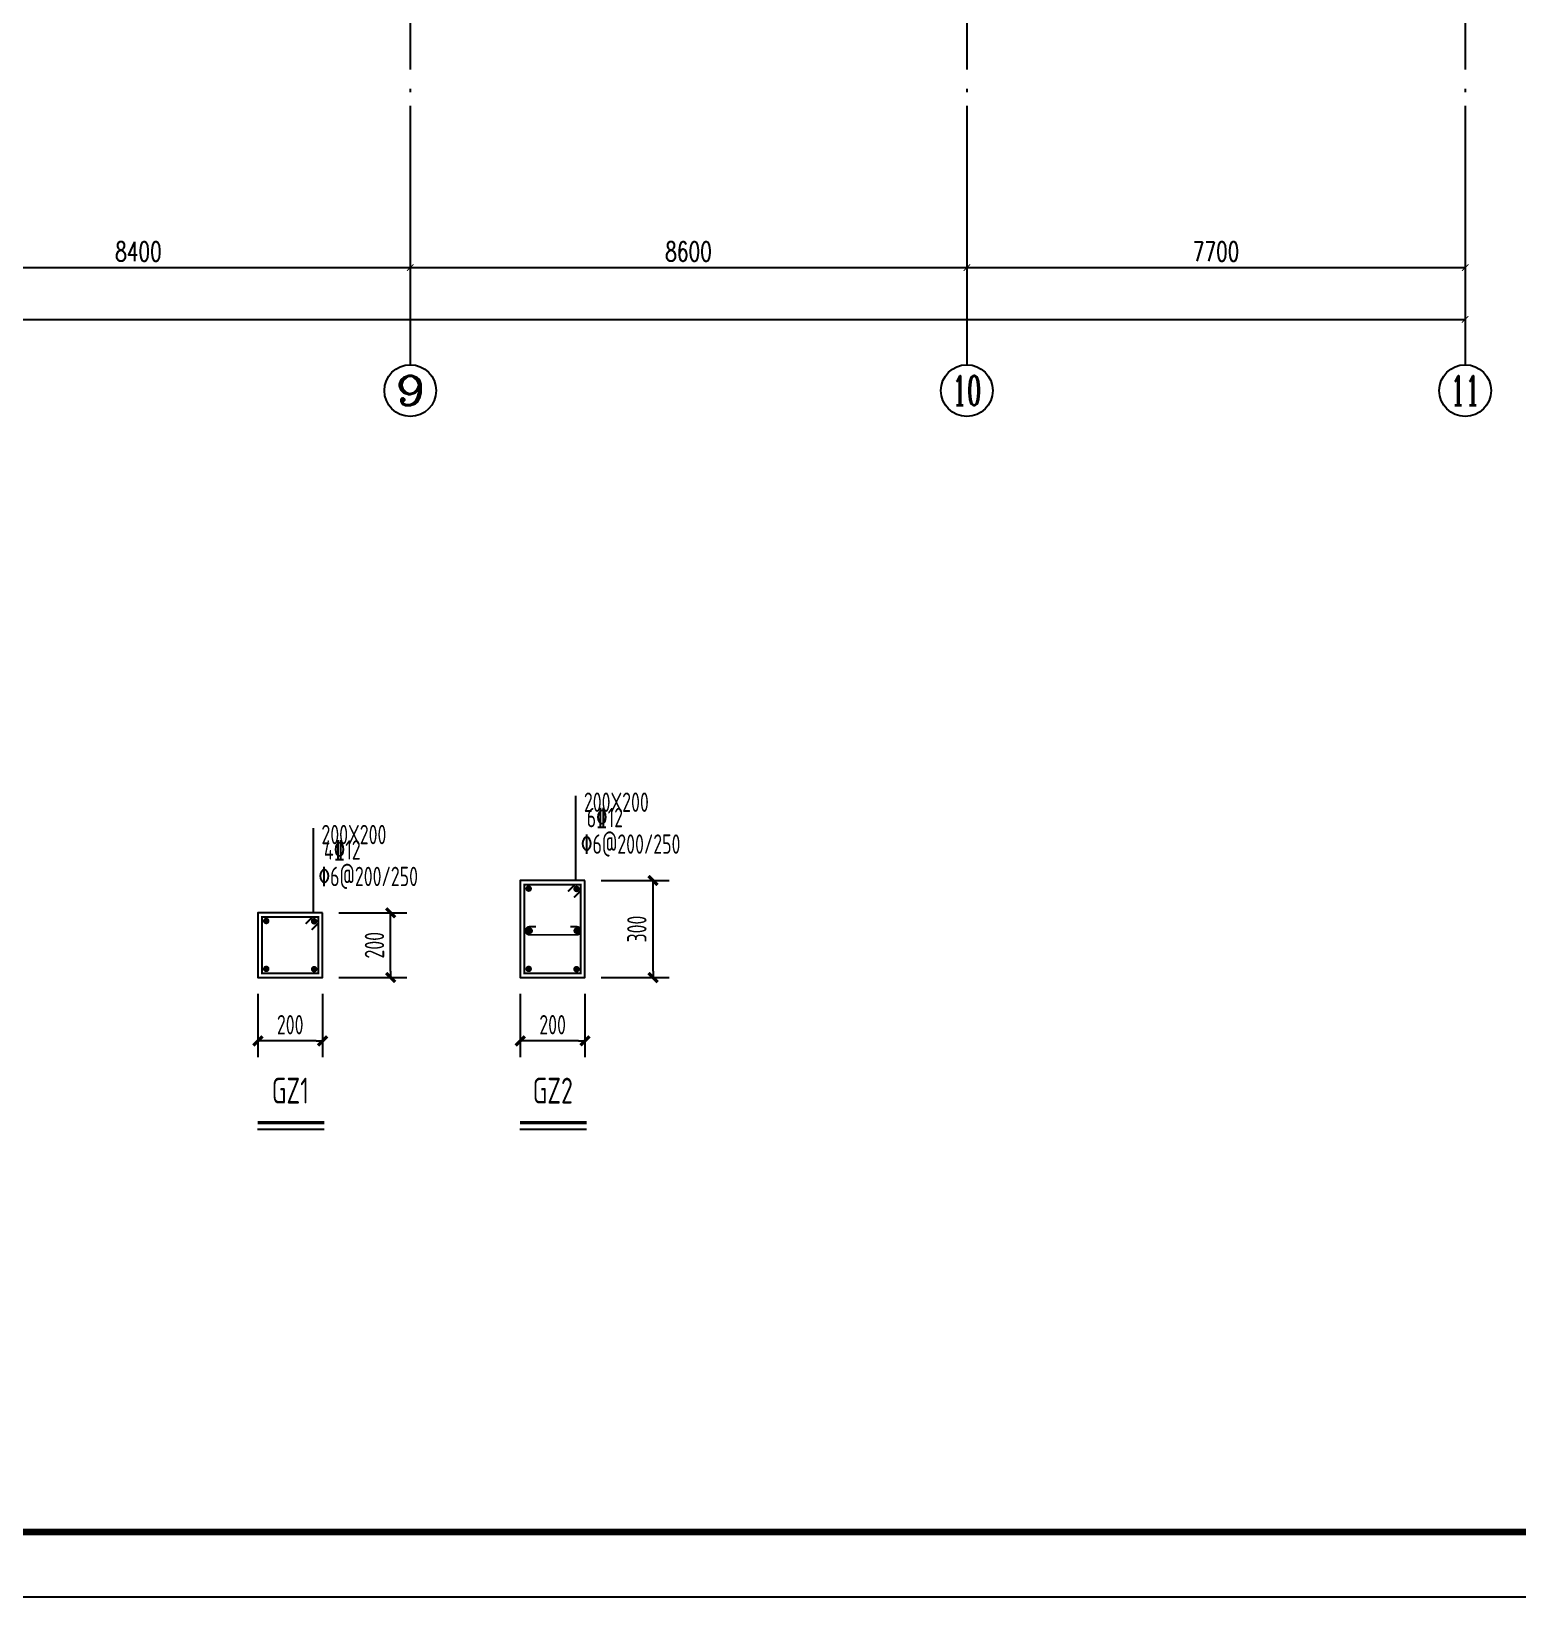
# Model space of a CAD drawing. Extents: x 169490 to 7584583, y -2399407 to 1374371.
# Drawn here: x 657741 to 680707, y 635804 to 659994 of the extents above; entities that cross this region are included whole.
import ezdxf
from ezdxf.enums import TextEntityAlignment as Align

# ---------------------------------------------------------------- set-up
doc = ezdxf.new("R2010")
doc.units = 0
doc.header["$LTSCALE"] = 100
doc.linetypes.add('D3轴线点划线', pattern=[18.5, 12, -3, 0.5, -3])
doc.layers.get('0').update_dxf_attribs({"linetype": 'CONTINUOUS'})
doc.layers.get('DEFPOINTS').update_dxf_attribs({"linetype": 'CONTINUOUS'})
for name, color, linetype in [('AXIS', 3, 'CONTINUOUS'), ('AXIS_TEXT', 4, 'CONTINUOUS'), ('C-AXIS(轴号)', 3, 'CONTINUOUS'), ('C-AXIS-T(字)', 7, 'CONTINUOUS'), ('C-DOTE', 8, 'D3轴线点划线'), ('S-BEAM-XRBAR', 20, 'CONTINUOUS'), ('S-DETL-LINE1', 2, 'CONTINUOUS'), ('S-DETL-TEXT', 7, 'CONTINUOUS'), ('S-SLAB-DIM', 92, 'CONTINUOUS'), ('图框', 140, 'CONTINUOUS'), ('大样详图_文字', 60, 'CONTINUOUS')]:
    doc.layers.add(name, color=color, linetype=linetype)
doc.styles.add('_TCH_AXIS', font='COMPLEX', dxfattribs={"bigfont": 'GBCBIG'})
doc.styles.add('_TCH_DIM_T3', font='SIMPLEX.shx', dxfattribs={"width": 0.705882, "bigfont": 'GBCBIG.shx'})
doc.styles.add('COMPLEX', font='COMPLEX')
doc.styles.add('TSSD_Dimension', font='Tssdeng.shx', dxfattribs={"width": 0.7, "bigfont": 'tssdchn.shx'})
doc.styles.add('TSSD_REIN', font='tssdeng.shx', dxfattribs={"width": 0.7, "bigfont": 'hztxt.shx'})
doc.dimstyles.new('_TCH_ARCH&&100', dxfattribs={"dimtxt": 297.5, "dimasz": 100, "dimexe": 250, "dimexo": 300, "dimgap": 100, "dimtad": 1, "dimdec": 0, "dimzin": 0, "dimdsep": 46, "dimtxsty": '_TCH_DIM_T3', "dimblk": 'ARCHTICK', "dimcen": 0.09, "dimclrt": 7, "dimazin": 2, "dimtfac": 1, "dimtdec": 0, "dimtix": 1, "dimtmove": 2, "dimatfit": 3, "dimfxl": 1, "dimtolj": 1, "dimtzin": 0, "dimarcsym": 0})
doc.dimstyles.new('TSSD_20_100', dxfattribs={"dimtxt": 300, "dimasz": 100, "dimexe": 250, "dimexo": 250, "dimgap": 100, "dimtad": 1, "dimdec": 0, "dimlfac": 0.2, "dimzin": 0, "dimdsep": 46, "dimtxsty": 'TSSD_Dimension', "dimblk": '_TSDBK', "dimcen": 0, "dimclrt": 7, "dimadec": 0, "dimazin": 0, "dimtfac": 1, "dimtdec": 0, "dimtix": 1, "dimtmove": 2, "dimatfit": 3, "dimldrblk": '_TSDBK', "dimfxl": 1, "dimtolj": 1, "dimtzin": 0, "dimarcsym": 0})

# ---------------------------------------------------------------- blocks, each defined once
blk = doc.blocks.new('_ARCHTICK')
at = {"const_width": 0.15}
blk.add_lwpolyline([(-0.5, -0.5), (0.5, 0.5)], dxfattribs=at)
blk = doc.blocks.new('*D1386')
at = {"layer": 'AXIS', "color": 0, "lineweight": -2, "transparency": 16777216}
for p, q in [((607996, 658542), (607996, 655292)), ((679896, 658542), (679896, 655292)), ((607996, 655542), (679896, 655542))]:
    blk.add_line(p, q, dxfattribs=at)
at = {"layer": 'DEFPOINTS', "color": 0, "transparency": 16777216}
for p in [(607996, 658842), (679896, 658842), (679896, 655542)]:
    blk.add_point(p, dxfattribs=at)
at = {"layer": 'AXIS', "color": 0, "lineweight": -2, "transparency": 16777216, "xscale": 100, "yscale": 100, "zscale": 100, "rotation": 180}
blk.add_blockref('_ARCHTICK', (607996, 655542), dxfattribs=at)
at = {"layer": 'AXIS', "color": 0, "lineweight": -2, "transparency": 16777216, "xscale": 100, "yscale": 100, "zscale": 100}
blk.add_blockref('_ARCHTICK', (679896, 655542), dxfattribs=at)
at = {"layer": 'AXIS', "color": 7, "transparency": 16777216, "insert": (643946, 655791), "char_height": 297.5, "attachment_point": 5, "style": '_TCH_DIM_T3'}
blk.add_mtext('\\A1;71900', dxfattribs=at)
blk = doc.blocks.new('*D1394')
at = {"layer": 'AXIS', "color": 0, "lineweight": -2, "transparency": 16777216}
for p, q in [((655196, 658542), (655196, 656092)), ((663596, 658542), (663596, 656092)), ((655196, 656342), (663596, 656342))]:
    blk.add_line(p, q, dxfattribs=at)
at = {"layer": 'DEFPOINTS', "color": 0, "transparency": 16777216}
for p in [(655196, 658842), (663596, 658842), (663596, 656342)]:
    blk.add_point(p, dxfattribs=at)
at = {"layer": 'AXIS', "color": 0, "lineweight": -2, "transparency": 16777216, "xscale": 100, "yscale": 100, "zscale": 100, "rotation": 180}
blk.add_blockref('_ARCHTICK', (655196, 656342), dxfattribs=at)
at = {"layer": 'AXIS', "color": 0, "lineweight": -2, "transparency": 16777216, "xscale": 100, "yscale": 100, "zscale": 100}
blk.add_blockref('_ARCHTICK', (663596, 656342), dxfattribs=at)
at = {"layer": 'AXIS', "color": 7, "transparency": 16777216, "insert": (659396, 656591), "char_height": 297.5, "attachment_point": 5, "style": '_TCH_DIM_T3'}
blk.add_mtext('\\A1;8400', dxfattribs=at)
blk = doc.blocks.new('*D1395')
at = {"layer": 'AXIS', "color": 0, "lineweight": -2, "transparency": 16777216}
for p, q in [((663596, 658542), (663596, 656092)), ((672196, 658542), (672196, 656092)), ((663596, 656342), (672196, 656342))]:
    blk.add_line(p, q, dxfattribs=at)
at = {"layer": 'DEFPOINTS', "color": 0, "transparency": 16777216}
for p in [(663596, 658842), (672196, 658842), (672196, 656342)]:
    blk.add_point(p, dxfattribs=at)
at = {"layer": 'AXIS', "color": 0, "lineweight": -2, "transparency": 16777216, "xscale": 100, "yscale": 100, "zscale": 100, "rotation": 180}
blk.add_blockref('_ARCHTICK', (663596, 656342), dxfattribs=at)
at = {"layer": 'AXIS', "color": 0, "lineweight": -2, "transparency": 16777216, "xscale": 100, "yscale": 100, "zscale": 100}
blk.add_blockref('_ARCHTICK', (672196, 656342), dxfattribs=at)
at = {"layer": 'AXIS', "color": 7, "transparency": 16777216, "insert": (667896, 656591), "char_height": 297.5, "attachment_point": 5, "style": '_TCH_DIM_T3'}
blk.add_mtext('\\A1;8600', dxfattribs=at)
blk = doc.blocks.new('*D1396')
at = {"layer": 'AXIS', "color": 0, "lineweight": -2, "transparency": 16777216}
for p, q in [((672196, 658542), (672196, 656092)), ((679896, 658542), (679896, 656092)), ((672196, 656342), (679896, 656342))]:
    blk.add_line(p, q, dxfattribs=at)
at = {"layer": 'DEFPOINTS', "color": 0, "transparency": 16777216}
for p in [(672196, 658842), (679896, 658842), (679896, 656342)]:
    blk.add_point(p, dxfattribs=at)
at = {"layer": 'AXIS', "color": 0, "lineweight": -2, "transparency": 16777216, "xscale": 100, "yscale": 100, "zscale": 100, "rotation": 180}
blk.add_blockref('_ARCHTICK', (672196, 656342), dxfattribs=at)
at = {"layer": 'AXIS', "color": 0, "lineweight": -2, "transparency": 16777216, "xscale": 100, "yscale": 100, "zscale": 100}
blk.add_blockref('_ARCHTICK', (679896, 656342), dxfattribs=at)
at = {"layer": 'AXIS', "color": 7, "transparency": 16777216, "insert": (676046, 656591), "char_height": 297.5, "attachment_point": 5, "style": '_TCH_DIM_T3'}
blk.add_mtext('\\A1;7700', dxfattribs=at)
blk = doc.blocks.new('_AXISO')
blk.add_circle((0, 0), 0.5)
at = {"layer": 'AXIS_TEXT', "style": 'COMPLEX', "width": 1.041667}
blk.add_attdef('A', text='', height=0.56, dxfattribs=at).set_placement((-0.25, -0.28), (0.25, -0.28), align=Align.FIT)
blk = doc.blocks.new('_TSDBK')
blk.add_line((-1, 0), (0, 0))
at = {"const_width": 0.5}
blk.add_lwpolyline([(-0.7, -0.7), (0.7, 0.7)], dxfattribs=at)
blk = doc.blocks.new('*D1413')
at = {"layer": 'DEFPOINTS', "color": 0, "transparency": 16777216}
for p in [(662241, 646371), (663293, 646371), (662241, 645371)]:
    blk.add_point(p, dxfattribs=at)
at = {"layer": 'S-SLAB-DIM', "color": 0, "lineweight": -2, "transparency": 16777216}
for p, q in [((662491, 646371), (663543, 646371)), ((663293, 645471), (663293, 646271)), ((662491, 645371), (663543, 645371))]:
    blk.add_line(p, q, dxfattribs=at)
at = {"layer": 'S-SLAB-DIM', "color": 0, "lineweight": -2, "transparency": 16777216, "xscale": 100, "yscale": 100, "zscale": 100}
for p, rotation in [((663293, 646371), 90), ((663293, 645371), 270)]:
    blk.add_blockref('_TSDBK', p, dxfattribs=dict(at, rotation=rotation))
at = {"layer": 'S-SLAB-DIM', "color": 7, "transparency": 16777216, "insert": (663043, 645871), "char_height": 300, "attachment_point": 5, "rotation": 90, "style": 'TSSD_Dimension'}
blk.add_mtext('\\A1;200', dxfattribs=at)
blk = doc.blocks.new('*D1414')
at = {"layer": 'DEFPOINTS', "color": 0, "transparency": 16777216}
for p in [(661241, 645371), (662241, 645371), (661241, 644393)]:
    blk.add_point(p, dxfattribs=at)
at = {"layer": 'S-SLAB-DIM', "color": 0, "lineweight": -2, "transparency": 16777216}
for p, q in [((661241, 645121), (661241, 644143)), ((662241, 645121), (662241, 644143)), ((662141, 644393), (661341, 644393))]:
    blk.add_line(p, q, dxfattribs=at)
at = {"layer": 'S-SLAB-DIM', "color": 0, "lineweight": -2, "transparency": 16777216, "xscale": 100, "yscale": 100, "zscale": 100, "rotation": 180}
blk.add_blockref('_TSDBK', (661241, 644393), dxfattribs=at)
at = {"layer": 'S-SLAB-DIM', "color": 0, "lineweight": -2, "transparency": 16777216, "xscale": 100, "yscale": 100, "zscale": 100}
blk.add_blockref('_TSDBK', (662241, 644393), dxfattribs=at)
at = {"layer": 'S-SLAB-DIM', "color": 7, "transparency": 16777216, "insert": (661741, 644643), "char_height": 300, "attachment_point": 5, "style": 'TSSD_Dimension'}
blk.add_mtext('\\A1;200', dxfattribs=at)
blk = doc.blocks.new('*D1415')
at = {"layer": 'DEFPOINTS', "color": 0, "transparency": 16777216}
for p in [(666296, 646871), (667347, 646871), (666296, 645371)]:
    blk.add_point(p, dxfattribs=at)
at = {"layer": 'S-SLAB-DIM', "color": 0, "lineweight": -2, "transparency": 16777216}
for p, q in [((666546, 646871), (667597, 646871)), ((667347, 645471), (667347, 646771)), ((666546, 645371), (667597, 645371))]:
    blk.add_line(p, q, dxfattribs=at)
at = {"layer": 'S-SLAB-DIM', "color": 0, "lineweight": -2, "transparency": 16777216, "xscale": 100, "yscale": 100, "zscale": 100}
for p, rotation in [((667347, 646871), 90), ((667347, 645371), 270)]:
    blk.add_blockref('_TSDBK', p, dxfattribs=dict(at, rotation=rotation))
at = {"layer": 'S-SLAB-DIM', "color": 7, "transparency": 16777216, "insert": (667097, 646121), "char_height": 300, "attachment_point": 5, "rotation": 90, "style": 'TSSD_Dimension'}
blk.add_mtext('\\A1;300', dxfattribs=at)
blk = doc.blocks.new('*D1416')
at = {"layer": 'DEFPOINTS', "color": 0, "transparency": 16777216}
for p in [(665296, 645371), (666296, 645371), (665296, 644393)]:
    blk.add_point(p, dxfattribs=at)
at = {"layer": 'S-SLAB-DIM', "color": 0, "lineweight": -2, "transparency": 16777216}
for p, q in [((665296, 645121), (665296, 644143)), ((666296, 645121), (666296, 644143)), ((666196, 644393), (665396, 644393))]:
    blk.add_line(p, q, dxfattribs=at)
at = {"layer": 'S-SLAB-DIM', "color": 0, "lineweight": -2, "transparency": 16777216, "xscale": 100, "yscale": 100, "zscale": 100, "rotation": 180}
blk.add_blockref('_TSDBK', (665296, 644393), dxfattribs=at)
at = {"layer": 'S-SLAB-DIM', "color": 0, "lineweight": -2, "transparency": 16777216, "xscale": 100, "yscale": 100, "zscale": 100}
blk.add_blockref('_TSDBK', (666296, 644393), dxfattribs=at)
at = {"layer": 'S-SLAB-DIM', "color": 7, "transparency": 16777216, "insert": (665796, 644643), "char_height": 300, "attachment_point": 5, "style": 'TSSD_Dimension'}
blk.add_mtext('\\A1;200', dxfattribs=at)

msp = doc.modelspace()

# ---------------------------------------------------------------- linework, layer by layer
at = {"ltscale": 10}
msp.add_lwpolyline([(690882.7, 694204.3), (596277.8, 694204.3), (596277.8, 636804.3), (690882.7, 636804.3)], close=True, dxfattribs=at)
at = {"layer": 'C-AXIS(轴号)'}
for p, q in [((663595.7, 658841.9), (663595.7, 654841.9)), ((672195.7, 658841.9), (672195.7, 654841.9)), ((679895.7, 658841.9), (679895.7, 654841.9))]:
    msp.add_line(p, q, dxfattribs=at)
at = {"layer": 'C-DOTE'}
for p, q in [((663595.7, 675405.9), (663595.7, 658841.9)), ((672195.7, 675405.9), (672195.7, 658841.9)), ((679895.7, 675405.9), (679895.7, 658841.9))]:
    msp.add_line(p, q, dxfattribs=at)
at = {"layer": 'S-BEAM-XRBAR', "const_width": 30}
for points in [[(666034.9, 646702), (666138.9, 646805.9), (666230.7, 646805.9), (666230.7, 645435.9), (665360.7, 645435.9), (665360.7, 646805.9), (666230.7, 646805.9), (666230.7, 646714), (666126.8, 646610)], [(661980.2, 646202), (662084.1, 646305.9), (662176, 646305.9), (662176, 645435.9), (661306, 645435.9), (661306, 646305.9), (662176, 646305.9), (662176, 646214), (662072.1, 646110)]]:
    msp.add_lwpolyline(points, dxfattribs=at)
at = {"layer": 'S-BEAM-XRBAR', "const_width": 50}
for points in [[(665400.7, 646745.7, 1), (665450.7, 646745.7, 1)], [(666140.7, 646740.9, 1), (666190.7, 646740.9, 1)], [(661346, 646245.7, 1), (661396, 646245.7, 1)], [(662086, 646240.9, 1), (662136, 646240.9, 1)], [(665416.3, 646094.3, 1), (665466.3, 646094.3, 1)], [(666142.2, 646094.3, 1), (666192.2, 646094.3, 1)], [(661346, 645505.7, 1), (661396, 645505.7, 1)], [(662086, 645500.9, 1), (662136, 645500.9, 1)], [(665400.7, 645505.7, 1), (665450.7, 645505.7, 1)], [(666140.7, 645500.9, 1), (666190.7, 645500.9, 1)]]:
    msp.add_lwpolyline(points, format="xyb", close=True, dxfattribs=at)
at = {"layer": 'S-BEAM-XRBAR', "const_width": 30}
msp.add_lwpolyline([(666067.2, 646156.8), (666167.2, 646156.8, -1), (666167.2, 646031.8), (665441.3, 646031.8, -1), (665441.3, 646156.8), (665541.3, 646156.8)], format="xyb", dxfattribs=at)
at = {"layer": 'S-DETL-LINE1'}
for points in [[(666295.7, 646870.9), (665295.7, 646870.9), (665295.7, 645370.9), (666295.7, 645370.9)], [(662241, 646370.9), (661241, 646370.9), (661241, 645370.9), (662241, 645370.9)]]:
    msp.add_lwpolyline(points, close=True, dxfattribs=at)
at = {"layer": 'S-DETL-TEXT'}
for p, q in [((661235.8, 643029.4), (662266.4, 643029.4)), ((665290.6, 643029.4), (666321.1, 643029.4))]:
    msp.add_line(p, q, dxfattribs=at)
at = {"layer": 'S-DETL-TEXT', "const_width": 50}
for points in [[(661235.8, 643129.4), (662266.4, 643129.4)], [(665290.6, 643129.4), (666321.1, 643129.4)]]:
    msp.add_lwpolyline(points, dxfattribs=at)
at = {"layer": '图框'}
msp.add_lwpolyline([(593777.8, 635804.3), (698877.8, 635804.3), (698877.8, 695204.3), (593777.8, 695204.3)], close=True, dxfattribs=at)
at = {"layer": '图框', "const_width": 100}
msp.add_lwpolyline([(596277.8, 636804.3), (697877.8, 636804.3), (697877.8, 694204.3), (596277.8, 694204.3)], close=True, dxfattribs=at)
at = {"layer": '大样详图_文字'}
for points in [[(666154.3, 646870.9), (666154.3, 648182.3)], [(662099.5, 646370.9), (662099.5, 647682.3)]]:
    msp.add_lwpolyline(points, dxfattribs=at)

# ---------------------------------------------------------------- block references
at = {"layer": 'C-AXIS(轴号)'}
ref = msp.add_blockref('_AXISO', (663595.7, 654441.9), dxfattribs=dict(at, xscale=800, yscale=800, zscale=800))
ref.add_attrib('A', '9', dxfattribs={"layer": 'C-AXIS-T(字)', "height": 452.5, "style": '_TCH_AXIS', "width": 1.5}).set_placement((663369.4, 654215.7), (663822, 654215.7), align=Align.FIT)
ref = msp.add_blockref('_AXISO', (672195.7, 654441.9), dxfattribs=dict(at, xscale=800, yscale=800, zscale=800))
ref.add_attrib('A', '10', dxfattribs={"layer": 'C-AXIS-T(字)', "height": 452.55, "style": '_TCH_AXIS', "width": 0.724138}).set_placement((671969.4, 654215.7), (672422, 654215.7), align=Align.FIT)
ref = msp.add_blockref('_AXISO', (679895.7, 654441.9), dxfattribs=dict(at, xscale=800, yscale=800, zscale=800))
ref.add_attrib('A', '11', dxfattribs={"layer": 'C-AXIS-T(字)', "height": 452.55, "style": '_TCH_AXIS', "width": 0.875}).set_placement((679669.4, 654215.7), (680122, 654215.7), align=Align.FIT)

# ---------------------------------------------------------------- texts
at = {"layer": 'S-DETL-TEXT', "style": 'TSSD_REIN', "width": 0.7}
for s, p in [('GZ1', (661743.5, 643304.4)), ('GZ2', (665798.2, 643304.4))]:
    msp.add_text(s, height=400, dxfattribs=at).set_placement(p, align=Align.BOTTOM_CENTER)
at = {"layer": '大样详图_文字', "style": 'TSSD_REIN', "width": 0.7}
for s, p in [('200X200', (666278.6, 647931.4)), ('200X200', (662223.8, 647431.4)), ('\x826@200/250', (666232.4, 647284.1)), ('\x826@200/250', (662177.6, 646784.1))]:
    msp.add_text(s, height=300, dxfattribs=at).set_placement(p)
for s, p in [('6%%13212', (666884.2, 647603.8)), ('4\x8412', (662829.5, 647103.8))]:
    msp.add_text(s, height=300, dxfattribs=at).set_placement(p, align=Align.BOTTOM_RIGHT)

# ---------------------------------------------------------------- dimensions: what is measured, and where the dimension line sits
at = {"layer": 'AXIS'}
for p1, p2, distance, picture, middle in [((607995.7, 658841.9), (679895.7, 658841.9), -3300, '*D1386', (643945.7, 655790.7)), ((655195.7, 658841.9), (663595.7, 658841.9), -2500, '*D1394', (659395.7, 656590.7)), ((663595.7, 658841.9), (672195.7, 658841.9), -2500, '*D1395', (667895.7, 656590.7)), ((672195.7, 658841.9), (679895.7, 658841.9), -2500, '*D1396', (676045.7, 656590.7))]:
    dim = msp.add_aligned_dim(p1=p1, p2=p2, distance=distance, dimstyle='_TCH_ARCH&&100', dxfattribs=at)
    dim.commit()
    dim.dimension.update_dxf_attribs({"geometry": picture, "text_midpoint": middle})
at = {"layer": 'S-SLAB-DIM'}
for base, p1, p2, angle, picture, middle in [((667347.4, 646870.9), (666295.7, 645370.9), (666295.7, 646870.9), 90, '*D1415', (667097.4, 646120.9)), ((663292.7, 646370.9), (662241, 645370.9), (662241, 646370.9), 90, '*D1413', (663042.7, 645870.9)), ((661241, 644392.9), (662241, 645370.9), (661241, 645370.9), 180, '*D1414', (661741, 644642.9)), ((665295.7, 644392.9), (666295.7, 645370.9), (665295.7, 645370.9), 180, '*D1416', (665795.7, 644642.9))]:
    dim = msp.add_linear_dim(base=base, p1=p1, p2=p2, angle=angle, dimstyle='TSSD_20_100', dxfattribs=at)
    dim.commit()
    dim.dimension.update_dxf_attribs({"geometry": picture, "text_midpoint": middle})

doc.saveas('drawing.dxf')
